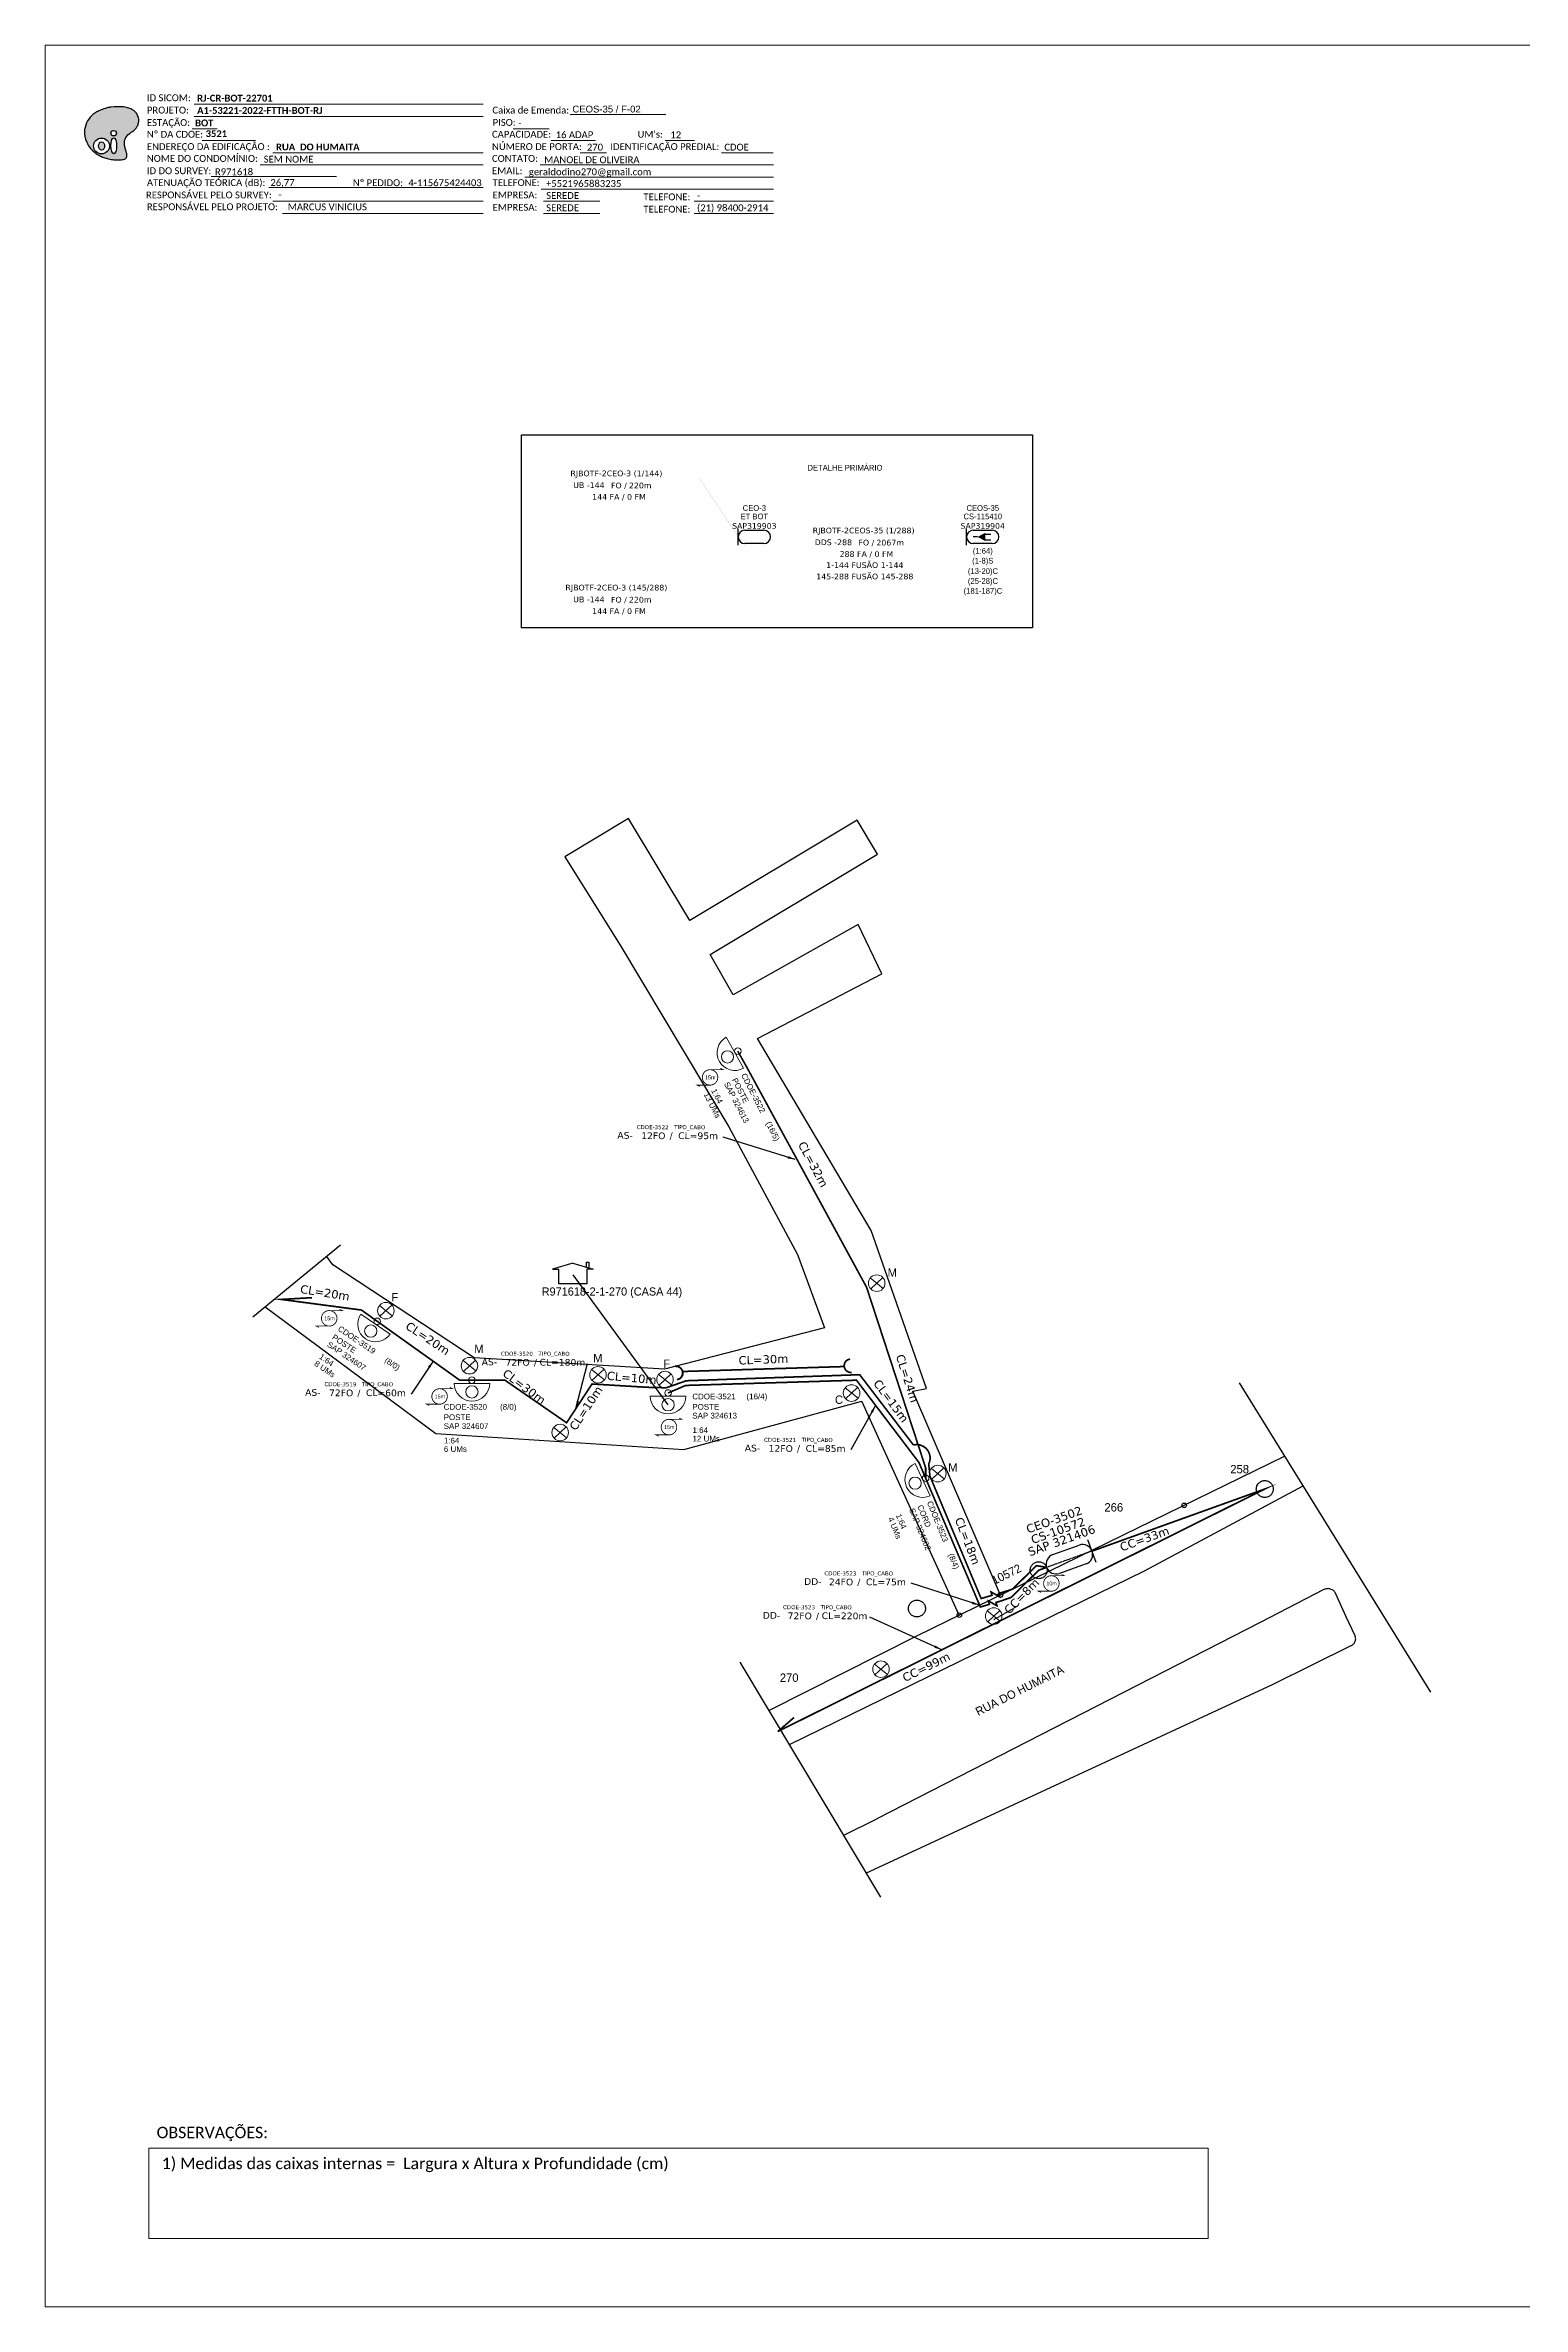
# Model space of a CAD drawing. Header units: inches. Extents: x 837 to 1678, y 155 to 749.
# Drawn here: x 837 to 1225, y 155 to 749 of the extents above; entities that cross this region are included whole.
import ezdxf
from ezdxf.enums import TextEntityAlignment as Align

# ---------------------------------------------------------------- set-up
doc = ezdxf.new("R2010")
doc.units = ezdxf.units.IN
doc.header["$MEASUREMENT"] = 0
doc.linetypes.add('PHANTOM2', pattern=[1.25, 0.625, -0.125, 0.125, -0.125, 0.125, -0.125])
doc.linetypes.add('UG', pattern=[3e-05, 1.5e-05, -5e-06, 0, -5e-06, 0, -5e-06])
for name, color, linetype in [('10.0-Cartográfico', 252, 'Continuous'), ('10.1-Caixas Subterrâneas', 5, 'Continuous'), ('20.5-CEO', 1, 'Continuous'), ('20.8-Legenda', 1, 'Continuous'), ('CAP a instalar', 1, 'Continuous'), ('CD a instalar', 1, 'Continuous'), ('CEO', 1, 'Continuous'), ('CEOS', 1, 'Continuous'), ('Folga', 1, 'Continuous'), ('label_cabos', 7, 'Continuous'), ('Legenda', 1, 'Continuous'), ('MUB_DIVISA', 7, 'Continuous'), ('MUB_NUMERACAO', 7, 'Continuous'), ('MUB_SEGMENTO', 7, 'Continuous'), ('Subida Lateral', 5, 'Continuous'), ('surveys', 7, 'Continuous'), ('surveys legendas', 7, 'Continuous')]:
    doc.layers.add(name, color=color, linetype=linetype)
for name, color, linetype, lineweight in [('10.4-Postes', 1, 'Continuous', 0), ("20.0-LEGENDA DOS CDO'S", 1, 'Continuous', 0), ('20.2-CDO_POSTE', 1, 'Continuous', 5), ('Texto_Cabos', 1, 'Continuous', 20)]:
    doc.layers.add(name, color=color, linetype=linetype, lineweight=lineweight)
for name, color, linetype, plot in [('10.5-Traçado Subterraneo', 40, 'Continuous', False), ('DROP DE CLIENTE', 140, 'Continuous', False), ('EXTRA', 50, 'Continuous', False)]:
    doc.layers.add(name, color=color, linetype=linetype, plot=plot)
doc.styles.add('ARIAL', font='arial.ttf')
doc.styles.add('siredit', font='verdana.ttf')
doc.styles.add('Style-font000', font='font000.shx')
doc.styles.add('WMF-Calibri0', font='calibri.ttf')
doc.styles.add('WMF-Calibri1', font='calibrib.ttf')
doc.linetypes.add('FENCELINE1', pattern='A,0.25,-0.1,[133,ltypeshp.shx,S=0.1,R=0,X=-0.1,Y=0],-0.1,1', length=1.45)
doc.dimstyles.new('CC', dxfattribs={"dimtxt": 1, "dimasz": 2, "dimexe": 0.18, "dimexo": 0.0625, "dimgap": 0.09, "dimtad": 0, "dimdec": 0, "dimrnd": 1, "dimzin": 0, "dimdsep": 46, "dimtxsty": 'siredit', "dimblk": 'NONE', "dimcen": 0, "dimse1": 1, "dimse2": 1, "dimsd1": 1, "dimsd2": 1, "dimclrt": 7, "dimadec": 0, "dimazin": 0, "dimtfac": 1, "dimtdec": 0, "dimtofl": 0, "dimtmove": 0, "dimatfit": 3, "dimfxl": 0, "dimtolj": 1, "dimtzin": 0, "dimarcsym": 0})

# ---------------------------------------------------------------- blocks, each defined once
blk = doc.blocks.new('DV')
at = {"linetype": 'Continuous'}
blk.add_circle((0, 0), 0.00000275, dxfattribs=at)
blk = doc.blocks.new('MHMZ')
at = {"linetype": 'PHANTOM2'}
blk.add_circle((0, 0), 0.0000101, dxfattribs=at)
blk = doc.blocks.new('PTPT')
at = {"layer": '10.4-Postes', "color": 1, "linetype": 'PHANTOM2'}
for points in [[(-0.0000079, 0.0000104), (0.0000075, -0.000002)], [(0.000007, 0.0000109), (-0.0000074, -0.0000025)]]:
    blk.add_lwpolyline(points, dxfattribs=at)
at = {"layer": '10.4-Postes', "color": 1}
blk.add_circle((-0.0000002, 0.0000042), 0.00000987, dxfattribs=at)
blk = doc.blocks.new('SURVEY_SURVEY')
for p, q in [((0, 0.0000254), (-0.0000251, 0.000018)), ((-0.0000251, 0.000018), (-0.0000173, 0.000018)), ((-0.0000172, 0), (-0.0000172, 0.0000179)), ((0.0000172, 0), (-0.0000172, 0)), ((0, 0.0000254), (0.0000251, 0.000018)), ((0.0000169, 0.0000264), (0.0000195, 0.0000264)), ((0.0000169, 0.0000205), (0.0000169, 0.0000264)), ((0.0000251, 0.000018), (0.0000172, 0.000018)), ((0.0000172, 0.000018), (0.0000172, 0)), ((0.0000195, 0.0000264), (0.0000195, 0.0000198))]:
    blk.add_line(p, q)
blk = doc.blocks.new('CDOE_CT_POST_DESENHO')
at = {"color": 0}
blk.add_line((2.14, 0.39), (-2.11, 0.39), dxfattribs=at)
for centre, radius in [((0.01, 1.4), 0.733), ((0.01, 0), 0.393)]:
    blk.add_circle(centre, radius, dxfattribs=at)
blk.add_arc((0.01, 0.39), 2.12, 0, 180, dxfattribs=at)
blk = doc.blocks.new('CDOE_CT_POSTE')
at = {"layer": "20.0-LEGENDA DOS CDO'S", "color": 0, "style": 'ARIAL'}
for tag, p in [('CDO_N', (0.12, 5.25)), ('CORDOALHA', (0.12, 4.02)), ('SAP', (0.12, 2.96)), ('1:XX', (0.14, 1.23)), ('UMS', (0.14, 0.22))]:
    blk.add_attdef(tag, p, '', height=0.68, rotation=0.118, dxfattribs=at)
blk.add_attdef('FIBRAS_UTILIZADAS', text='', height=0.68, rotation=0.118, dxfattribs=at).set_placement((7.83, 5.26), align=Align.CENTER)
blk = doc.blocks.new('A$C641C6A9C')
at = {"layer": 'Folga', "color": 1, "const_width": 0.0963}
for points in [[(1.56, 0.2), (0.02, 0.2), (0.33, 0.04)], [(1.56, 2.05), (3.1, 2.05), (2.79, 2.2)]]:
    blk.add_lwpolyline(points, dxfattribs=at)
at = {"layer": 'Folga', "color": 1, "const_width": 0.103}
blk.add_lwpolyline([(1.56, 2.05, 1.000012), (1.56, 0.2, 0.999978)], format="xyb", close=True, dxfattribs=at)
at = {"layer": 'Folga', "color": 1}
blk.add_text('15m', height=0.462, dxfattribs=at).set_placement((0.97, 0.89))
blk = doc.blocks.new('_None')
blk = doc.blocks.new('LEGENDA DOS CABOS')
at = {"layer": 'EXTRA', "color": 0, "style": 'siredit'}
for tag, p in [('ID', (4.6, 0.97)), ('XX', (9.03, 0.97))]:
    blk.add_attdef(tag, text='', height=0.48, rotation=359.69, dxfattribs=at).set_placement(p, align=Align.MIDDLE_CENTER)
at = {"layer": 'Legenda', "color": 0, "style": 'siredit'}
for tag, p in [('TIPO_CABO', (1.31, 0)), ('CABO', (4.69, -0.05)), ('/', (6.81, -0.05)), ('METROS', (10.03, -0.05))]:
    blk.add_attdef(tag, text='', height=0.8, rotation=359.69, dxfattribs=at).set_placement(p, align=Align.MIDDLE_CENTER)
blk = doc.blocks.new('OI')
h = blk.add_hatch(color=40)
edge = h.paths.add_edge_path()
edge.add_spline(control_points=[(4.35, -0.67), (3.92, -0.99), (3.26, -1.5), (2.81, -2.59), (2.9, -3.5), (3.06, -4.27), (3.31, -4.85), (3.37, -5.39), (3.4, -5.88), (3.2, -6.4), (2.54, -6.61), (1.65, -6.63), (0.55, -6.67), (-0.56, -6.42), (-1.61, -6.14), (-2.77, -5.61), (-3.92, -4.77), (-4.89, -3.7), (-5.34, -2.65), (-5.6, -1.94), (-5.85, -0.96), (-5.71, 0.47), (-5.1, 2.02), (-4.14, 3.02), (-3.3, 3.61), (-2.37, 4.16), (-1.36, 4.44), (-0.56, 4.7), (0.79, 4.85), (2.24, 4.97), (3.79, 4.57), (4.67, 4.21), (5.44, 3.65), (5.76, 2.99), (6.03, 2.21), (6.01, 1.46), (5.72, 0.64), (5.31, 0.08), (4.88, -0.38), (4.51, -0.55), (4.35, -0.67)], knot_values=[0, 0, 0, 0, 1.60434, 2.417191, 3.427595, 4.282808, 4.776746, 5.304182, 5.888771, 6.258406, 6.858137, 7.79129, 8.986195, 10.124242, 11.187857, 12.242908, 13.953784, 15.414161, 16.515391, 17.349188, 17.675853, 19.552021, 21.515531, 22.568638, 23.63245, 24.621084, 25.782718, 26.745347, 27.142653, 29.870543, 31.004649, 31.921532, 32.709589, 33.801391, 34.042471, 35.192333, 35.971461, 36.628871, 37.254359, 37.836911, 37.836911, 37.836911, 37.836911], degree=3, periodic=0)
h.paths.add_polyline_path([(1.13, -0.87, -1), (-0.04, -0.87, -1)], flags=16)
edge = h.paths.add_edge_path(flags=16)
edge.add_ellipse((0.56, -3.59), major_axis=(-0.02, 1.71), ratio=0.361305, start_angle=0, end_angle=360)
h.paths.add_polyline_path([(-0.36, -3.62, -1), (-3.8, -3.62, -1)], flags=16)
edge = h.paths.add_edge_path(flags=0)
edge.add_ellipse((-2.08, -3.62), major_axis=(0, 0.885), ratio=0.758294, start_angle=0, end_angle=360)
at = {"color": 40}
for centre, radius in [((-2.08, -3.62), 1.72), ((0.54, -0.87), 0.587)]:
    blk.add_circle(centre, radius, dxfattribs=at)
blk.add_ellipse((-2.08, -3.62), major_axis=(0, 0.885), ratio=0.758294, start_param=-3.141592653589792, end_param=3.141592653589792, dxfattribs=at)
blk.add_ellipse((0.56, -3.59), major_axis=(-0.02, 1.71), ratio=0.361305, dxfattribs=at)
at = {"color": 40, "start_tangent": (-0.800898, -0.598801), "end_tangent": (-0.800898, -0.598801)}
blk.add_spline([(4.35, -0.67), (3.2, -1.78), (2.9, -2.54), (2.92, -3.55), (3.12, -4.38), (3.28, -4.85), (3.37, -5.37), (3.35, -5.95), (3.2, -6.29), (2.66, -6.55), (1.73, -6.63), (0.54, -6.62), (-0.58, -6.41), (-1.6, -6.11), (-2.56, -5.67), (-3.95, -4.67), (-4.89, -3.56), (-5.37, -2.56), (-5.64, -1.78), (-5.72, -1.46), (-5.63, 0.42), (-4.84, 2.22), (-4.13, 2.99), (-3.27, 3.62), (-2.4, 4.09), (-1.3, 4.47), (-0.37, 4.72), (0.02, 4.77), (2.75, 4.8), (3.85, 4.53), (4.69, 4.16), (5.31, 3.68), (5.85, 2.73), (5.93, 2.5), (5.94, 1.35), (5.67, 0.62), (5.29, 0.08), (4.84, -0.36), (4.35, -0.67)], degree=3, dxfattribs=at)

msp = doc.modelspace()

# ---------------------------------------------------------------- linework, layer by layer
at = {"color": 0, "lineweight": 0}
for p, q in [((863.78, 196.44), (1142.03, 196.44)), ((863.78, 172.74), (863.78, 196.44)), ((1142.03, 196.44), (1142.03, 172.74)), ((1142.03, 172.74), (863.78, 172.74))]:
    msp.add_line(p, q, dxfattribs=at)
at = {"color": 7, "lineweight": 0}
for points in [[(875.63, 733.36), (951.6, 733.36)], [(875.12, 726.85), (881.67, 726.85)], [(875.63, 730.13), (951.6, 730.13)], [(959.4, 726.89), (968.88, 726.89)], [(974.44, 730.62), (999.58, 730.62)], [(877.78, 723.78), (891.72, 723.78)], [(896.35, 720.54), (951.6, 720.54)], [(969.45, 723.78), (981.07, 723.78)], [(977.03, 720.54), (983.98, 720.54)], [(999.39, 723.78), (1007.06, 723.78)], [(1014.21, 720.54), (1027.76, 720.54)], [(880.1, 714.37), (913.04, 714.37)], [(892.94, 717.43), (951.6, 717.43)], [(962.52, 714.19), (1027.79, 714.19)], [(966.56, 717.43), (1027.79, 717.43)], [(895.24, 711.42), (951.6, 711.42)], [(896.35, 707.84), (951.6, 707.84)], [(966.81, 710.96), (1027.79, 710.96)], [(967.42, 707.84), (982.22, 707.84)], [(1007.02, 707.84), (1027.79, 707.84)], [(898.84, 704.61), (951.6, 704.61)], [(967.42, 704.61), (982.22, 704.61)], [(1007.02, 704.61), (1027.79, 704.61)]]:
    msp.add_lwpolyline(points, dxfattribs=at)
msp.add_lwpolyline([(961.64, 646.51), (1095.89, 646.51), (1095.89, 595.79), (961.64, 595.79)], close=True)
for points in [[(891.08, 414.85), (914.1, 433.74)], [(1150.12, 397.47), (1200.37, 316.23)], [(1018.95, 324.12), (1055.91, 262.37)]]:
    msp.add_lwpolyline(points)
at = {"layer": '10.0-Cartográfico'}
for points in [[(1064.43, 395.31), (1067.98, 396.02), (1053.5, 437.53), (1023.61, 487.89), (1056.32, 504.9), (1050.06, 517.84), (1017.24, 499.41), (1011.18, 509.99), (1055.15, 536.36), (1049.81, 545.25), (1005.84, 518.88), (989.76, 545.7), (973.03, 535.67), (987.55, 512.4)], [(987.55, 512.4), (987.55, 512.4), (1016.11, 464.76), (1034.14, 431.2), (1041.25, 411.89), (999.19, 401.05), (949.22, 404.05), (912.08, 428.51), (910.43, 430.73)], [(894.27, 417.47), (939.09, 384.21), (1004.24, 379.93), (1051, 392.65)], [(1076.64, 336.47), (1051, 392.65)], [(1087.43, 341.74), (1064.43, 395.31)], [(1026.56, 311.4), (1065.62, 331.09), (1162.05, 378.18)], [(1166.88, 370.38), (1125.22, 347.98), (1031.95, 302.41)], [(1052.1, 268.73), (1158.9, 318.28), (1179.61, 328.49), (1179.66, 328.51), (1179.85, 328.61), (1180.02, 328.75), (1180.19, 328.89), (1180.33, 329.05), (1180.46, 329.21), (1180.57, 329.41), (1180.65, 329.59), (1180.71, 329.79), (1180.75, 330.01), (1180.77, 330.21), (1180.75, 330.41), (1180.72, 330.62), (1180.65, 330.82), (1180.59, 331.02), (1178.29, 336), (1175.42, 342.21), (1175.33, 342.4), (1175.2, 342.58), (1175.07, 342.74), (1174.92, 342.9), (1174.74, 343.03), (1174.55, 343.13), (1174.35, 343.23), (1174.16, 343.32), (1173.92, 343.38), (1173.71, 343.4), (1173.49, 343.42), (1173.26, 343.41), (1173.04, 343.39), (1172.83, 343.33), (1172.62, 343.27), (1172.4, 343.16), (1155.63, 334.55), (1054.97, 282.93), (1054.88, 282.89), (1046.19, 278.61)]]:
    msp.add_lwpolyline(points, dxfattribs=at)
at = {"layer": '10.5-Traçado Subterraneo', "color": 0, "linetype": 'UG'}
msp.add_lwpolyline([(1156.88, 369.59), (1097.49, 348.26)], dxfattribs=at)
at = {"layer": '10.5-Traçado Subterraneo', "linetype": 'UG'}
msp.add_lwpolyline([(1085.72, 335.3), (1092.24, 339.06)], dxfattribs=at)
at = {"layer": '20.5-CEO', "color": 0}
for p, q in [((1101.2, 352.38), (1108.15, 354.88)), ((1109.93, 349.93), (1102.98, 347.43))]:
    msp.add_line(p, q, dxfattribs=at)
msp.add_lwpolyline([(1112.59, 350.31), (1110.44, 356.28)], dxfattribs=at)
for centre, start, end in [((1102.09, 349.91), 109.75941, 289.75941), ((1109.04, 352.4), 289.75941, 109.75941)]:
    msp.add_arc(centre, 2.63, start, end, dxfattribs=at)
at = {"layer": 'CAP a instalar', "color": 0, "linetype": 'FENCELINE1', "ltscale": 8, "const_width": 0.44}
for points in [[(1067.8, 372.42), (1067.8, 375.14), (1052.28, 422.58), (1020.64, 480.7), (1018.43, 484.61)], [(923.75, 413.63), (919.59, 416.6), (898.52, 419.39), (906.61, 419.85)], [(948.61, 398.19), (945.39, 398.19), (923.75, 413.63)], [(1064.59, 381.15), (1050.47, 399.62), (1004.93, 398.03), (999.69, 396.2), (999.69, 396.2)], [(1067.8, 372.42), (1082.17, 338.61), (1083.64, 339.04)]]:
    msp.add_lwpolyline(points, dxfattribs=at)
at = {"layer": 'CAP a instalar', "color": 0, "ltscale": 8, "const_width": 0.44}
for points in [[(1047.89, 403.72), (1047.27, 403.5), (1046.93, 403.24), (1046.66, 402.9), (1046.5, 402.58), (1046.43, 402.31), (1046.4, 402.04), (1046.41, 401.76), (1046.54, 401.29), (1046.73, 400.95), (1046.97, 400.68), (1047.19, 400.51), (1047.49, 400.35), (1047.71, 400.27), (1047.96, 400.23), (1048.32, 400.22)], [(1002.48, 398.29), (1003.1, 398.5), (1003.45, 398.75), (1003.73, 399.09), (1003.9, 399.41), (1003.97, 399.67), (1004.01, 399.94), (1004, 400.22), (1003.89, 400.69), (1003.7, 401.04), (1003.47, 401.32), (1003.26, 401.49), (1002.96, 401.66), (1002.74, 401.74), (1002.49, 401.79), (1002.13, 401.8)], [(1003.95, 400.46), (1046.41, 401.76)]]:
    msp.add_lwpolyline(points, dxfattribs=at)
at = {"layer": 'CAP a instalar', "color": 0, "linetype": 'FENCELINE1', "ltscale": 30, "const_width": 0.44}
msp.add_lwpolyline([(999.65, 396.18), (994.69, 396.31), (980.15, 397.18), (973.48, 386.99), (957.26, 398.19), (948.61, 398.19)], dxfattribs=at)
at = {"layer": 'CAP a instalar', "linetype": 'FENCELINE1', "ltscale": 8, "const_width": 0.44}
msp.add_lwpolyline([(1067.8, 372.42), (1066.06, 376.52), (1049.63, 398.17), (1004.77, 396.8), (1000.13, 394.82)], dxfattribs=at)
at = {"layer": 'CAP a instalar', "color": 0, "linetype": 'FENCELINE1', "ltscale": 8, "const_width": 0.44}
msp.add_lwpolyline([(1064.59, 381.15, -0.636795), (1064.59, 381.15, -0.636795), (1068.6, 376.17), (1068.93, 372.96), (1082.37, 340.83), (1084.34, 341.41)], format="xyb", dxfattribs=at)
at = {"layer": 'CAP a instalar', "color": 0, "linetype": 'FENCELINE1', "ltscale": 8}
msp.add_arc((1002.2, 400.16), 1.77, 281.4718, 97.55285, dxfattribs=at)
at = {"layer": 'CAP a instalar', "color": 0, "ltscale": 8}
msp.add_arc((1048.17, 401.98), 1.77, 99.0087, 275.08976, dxfattribs=at)
at = {"layer": 'CD a instalar', "color": 0, "linetype": 'ByBlock'}
for points, const_width in [([(1018.55, 619.67), (1008.55, 634.67), (967.05, 634.67)], 0.02), ([(1018.55, 619.67), (1008.55, 604.67), (967.05, 604.67)], 0.02), ([(1027.05, 619.67), (1078.55, 619.67)], 0.02), ([(1028.95, 305.89), (1156.88, 369.59), (1111.52, 353.29)], 0.44), ([(1028.95, 305.89), (1156.88, 369.59)], 0.44), ([(1099.61, 349.02), (1097.49, 348.26), (1090.27, 341.13), (1087.4, 340.13)], 0.44), ([(1099.59, 349.01), (1096.88, 349.47), (1090.64, 343.31), (1088.1, 342.5)], 0.44), ([(1028.95, 305.89), (1033.22, 309.58)], 0.44)]:
    msp.add_lwpolyline(points, dxfattribs=dict(at, const_width=const_width))
at = {"layer": 'CEO', "color": 7}
for p, q in [((1020.32, 621.44), (1025.28, 621.44)), ((1025.28, 617.9), (1020.32, 617.9))]:
    msp.add_line(p, q, dxfattribs=at)
msp.add_lwpolyline([(1018.55, 617.54), (1018.55, 621.81)], dxfattribs=at)
for centre, start, end in [((1020.32, 619.67), 90, 270), ((1025.28, 619.67), 270, 90)]:
    msp.add_arc(centre, 1.77, start, end, dxfattribs=at)
at = {"layer": 'CEOS', "color": 5}
for p, q in [((1080.32, 621.44), (1085.28, 621.44)), ((1085.28, 617.9), (1080.32, 617.9))]:
    msp.add_line(p, q, dxfattribs=at)
for points in [[(1078.55, 617.54), (1078.55, 621.81)], [(1081.43, 619.67), (1080.24, 619.67)], [(1083.39, 620.38), (1084.89, 620.38)], [(1083.39, 618.9), (1084.89, 618.9)]]:
    msp.add_lwpolyline(points, dxfattribs=at)
msp.add_lwpolyline([(1081.43, 619.67, 0, 2.18, 0), (1083.48, 619.67, 2.18, 2.18, 0)], format="xyseb", dxfattribs=at)
for centre, start, end in [((1080.32, 619.67), 90, 270), ((1085.28, 619.67), 270, 90)]:
    msp.add_arc(centre, 1.77, start, end, dxfattribs=at)
at = {"layer": 'Defpoints', "lineweight": 0}
msp.add_lwpolyline([(836.52, 154.81), (1677.52, 154.81), (1677.52, 748.81), (836.52, 748.81)], close=True, dxfattribs=at)
at = {"layer": 'DROP DE CLIENTE'}
msp.add_lwpolyline([(1000.13, 391.73), (975.23, 425.86)], dxfattribs=at)
at = {"layer": 'Folga', "color": 0, "const_width": 0.212}
for points in [[(1011.17, 475.68), (1007.78, 475.68), (1008.46, 475.34)], [(1011.17, 479.74), (1014.56, 479.74), (1013.88, 480.08)], [(1100.82, 346.82), (1104.21, 346.82), (1103.53, 347.16)], [(1100.82, 342.75), (1097.43, 342.75), (1098.11, 342.42)]]:
    msp.add_lwpolyline(points, dxfattribs=at)
at = {"layer": 'Folga', "color": 0, "const_width": 0.226}
for points in [[(1011.17, 479.74, 1.000012), (1011.17, 475.68, 0.999978)], [(1100.82, 346.82, 1.000012), (1100.82, 342.75, 0.999978)]]:
    msp.add_lwpolyline(points, format="xyb", close=True, dxfattribs=at)
at = {"layer": 'Subida Lateral', "color": 5, "const_width": 0.44}
for points in [[(1083.64, 339.04), (1084.51, 339.31), (1084.27, 340.18), (1086.53, 338.94), (1086.29, 339.81), (1087.4, 340.13)], [(1084.34, 341.41), (1085.22, 341.68), (1084.98, 342.55), (1087.24, 341.31), (1087, 342.18), (1088.1, 342.5)]]:
    msp.add_lwpolyline(points, dxfattribs=at)

# ---------------------------------------------------------------- block references
at = {"color": 7, "lineweight": 0, "xscale": 1.213923925163967, "yscale": 1.213923925163953, "zscale": 1.213923925163967, "rotation": 0.1532896023949058}
msp.add_blockref('OI', (853.83, 726.75), dxfattribs=at)
at = {"layer": '10.1-Caixas Subterrâneas', "color": 40, "xscale": 220000.0000000001, "yscale": 220000.0000000001, "zscale": 220000.0000000001}
for p in [(1156.88, 369.59), (1097.49, 348.26), (1065.51, 338.2)]:
    msp.add_blockref('MHMZ', p, dxfattribs=at)
at = {"layer": '10.4-Postes', "color": 1, "xscale": 220000.0000000001, "yscale": 220000.0000000001, "zscale": 220000.0000000001}
for p in [(1054.99, 422.74), (926.05, 415.51), (948.01, 401.05), (981.77, 398.67), (999.38, 397.42), (1048.38, 393.87), (971.84, 383.5), (1071.04, 372.72), (1085.72, 335.3), (1056.11, 321.34)]:
    msp.add_blockref('PTPT', p, dxfattribs=at)
at = {"layer": "20.0-LEGENDA DOS CDO'S", "color": 0, "yscale": 2.200000000000002, "zscale": 2.2}
for p, xscale, rotation, values in [((1008.86, 473.3), 2.200000000000015, 297.0050793154743, {'CDO_N': 'CDOE-3522', 'CORDOALHA': 'POSTE', 'SAP': 'SAP 324613', '1:XX': '1:64', 'UMS': '13 UMs', 'FIBRAS_UTILIZADAS': '(16/5)'}), ((906.53, 401.93), 2.200000000000052, 325.8653733328447, {'CDO_N': 'CDOE-3519', 'CORDOALHA': 'POSTE', 'SAP': 'SAP 324607', '1:XX': '1:64', 'UMS': '8 UMs', 'FIBRAS_UTILIZADAS': '(8/0)'})]:
    msp.add_blockref('CDOE_CT_POSTE', p, dxfattribs=dict(at, xscale=xscale, rotation=rotation)).add_auto_attribs(values)
at = {"layer": "20.0-LEGENDA DOS CDO'S", "xscale": 2.200000000000002, "yscale": 2.200000000000002, "zscale": 2.2}
msp.add_blockref('CDOE_CT_POSTE', (1006.24, 381.59), dxfattribs=at).add_auto_attribs({'CDO_N': 'CDOE-3521', 'CORDOALHA': 'POSTE', 'SAP': 'SAP 324613', '1:XX': '1:64', 'UMS': '12 UMs', 'FIBRAS_UTILIZADAS': '(16/4)'})
at = {"layer": "20.0-LEGENDA DOS CDO'S", "color": 0, "xscale": 2.200000000000002, "yscale": 2.200000000000002, "zscale": 2.2}
msp.add_blockref('CDOE_CT_POSTE', (940.93, 378.85), dxfattribs=at).add_auto_attribs({'CDO_N': 'CDOE-3520', 'CORDOALHA': 'POSTE', 'SAP': 'SAP 324607', '1:XX': '1:64', 'UMS': '6 UMs', 'FIBRAS_UTILIZADAS': '(8/0)'})
at = {"layer": "20.0-LEGENDA DOS CDO'S", "color": 5, "xscale": 2.200000000000022, "yscale": 2.200000000000002, "zscale": 2.2, "rotation": 292.0992036544278}
msp.add_blockref('CDOE_CT_POSTE', (1057.3, 361.97), dxfattribs=at).add_auto_attribs({'CDO_N': 'CDOE-3523', 'CORDOALHA': 'CORD', 'SAP': 'SAP 324602', '1:XX': '1:64', 'UMS': '4 UMs', 'FIBRAS_UTILIZADAS': '(8/4)'})
at = {"layer": '20.2-CDO_POSTE', "color": 0, "yscale": 2.200000000000002, "zscale": 2.2}
for p, xscale, rotation in [((1018.44, 484.59), 2.19999999999997, 119.5831559572522), ((923.77, 413.62), 2.200000000000052, 145.8653733328448), ((948.64, 398.19), 2.200000000000002, 180)]:
    msp.add_blockref('CDOE_CT_POST_DESENHO', p, dxfattribs=dict(at, xscale=xscale, rotation=rotation))
at = {"layer": '20.2-CDO_POSTE', "xscale": 2.200000000000002, "yscale": 2.200000000000002, "zscale": 2.2, "rotation": 180}
msp.add_blockref('CDOE_CT_POST_DESENHO', (1000.15, 394.82), dxfattribs=at)
at = {"layer": '20.2-CDO_POSTE', "color": 5, "xscale": 2.200000000000007, "yscale": 2.200000000000002, "zscale": 2.2, "rotation": 114.6772802961954}
msp.add_blockref('CDOE_CT_POST_DESENHO', (1067.81, 372.4), dxfattribs=at)
at = {"layer": 'label_cabos', "color": 0}
ref = msp.add_blockref('LEGENDA DOS CABOS', (985.95, 462.49), dxfattribs=dict(at, xscale=2.200000000000002, yscale=2.200000000000002, zscale=2.2))
ref.add_attrib('ID', 'CDOE-3522', dxfattribs={"layer": 'EXTRA', "color": 0, "height": 1.056, "rotation": 359.69001, "style": 'siredit'}).set_placement((996.08, 464.63), align=Align.MIDDLE_CENTER)
ref.add_attrib('CABO', '12FO', dxfattribs={"layer": '20.8-Legenda', "color": 0, "height": 1.76, "rotation": 359.69001, "style": 'siredit'}).set_placement((996.26, 462.38), align=Align.MIDDLE_CENTER)
ref.add_attrib('METROS', 'CL=95m', dxfattribs={"layer": '20.8-Legenda', "color": 0, "height": 1.76, "rotation": 359.69001, "style": 'siredit'}).set_placement((1008.03, 462.38), align=Align.MIDDLE_CENTER)
ref.add_attrib('XX', 'TIPO_CABO', dxfattribs={"layer": 'EXTRA', "color": 0, "height": 1.056, "rotation": 359.69001, "style": 'siredit'}).set_placement((1005.82, 464.63), align=Align.MIDDLE_CENTER)
ref.add_attrib('/', '/', dxfattribs={"layer": '20.8-Legenda', "color": 0, "height": 1.76, "rotation": 359.69001, "style": 'siredit'}).set_placement((1000.93, 462.38), align=Align.MIDDLE_CENTER)
ref.add_attrib('TIPO_CABO', 'AS-', dxfattribs={"layer": '20.8-Legenda', "color": 0, "height": 1.76, "rotation": 359.69001, "style": 'siredit'}).set_placement((988.84, 462.48), align=Align.MIDDLE_CENTER)
at = {"layer": 'label_cabos', "color": 0, "xscale": 2.200000000000002, "yscale": 2.200000000000002, "zscale": 2.2}
for p in [(907.69, 411.95), (936.68, 391.43)]:
    msp.add_blockref('A$C641C6A9C', p, dxfattribs=at)
at = {"layer": 'label_cabos', "color": 0}
ref = msp.add_blockref('LEGENDA DOS CABOS', (950.31, 402.98), dxfattribs=dict(at, xscale=2.200000000000002, yscale=2.200000000000002, zscale=2.2))
ref.add_attrib('ID', 'CDOE-3520', dxfattribs={"layer": 'EXTRA', "color": 0, "height": 1.056, "rotation": 359.69001, "style": 'siredit'}).set_placement((960.43, 405.12), align=Align.MIDDLE_CENTER)
ref.add_attrib('CABO', '72FO', dxfattribs={"layer": '20.8-Legenda', "color": 0, "height": 1.76, "rotation": 359.69001, "style": 'siredit'}).set_placement((960.62, 402.87), align=Align.MIDDLE_CENTER)
ref.add_attrib('METROS', 'CL=180m', dxfattribs={"layer": '20.8-Legenda', "color": 0, "height": 1.76, "rotation": 359.69001, "style": 'siredit'}).set_placement((972.38, 402.87), align=Align.MIDDLE_CENTER)
ref.add_attrib('XX', 'TIPO_CABO', dxfattribs={"layer": 'EXTRA', "color": 0, "height": 1.056, "rotation": 359.69001, "style": 'siredit'}).set_placement((970.17, 405.12), align=Align.MIDDLE_CENTER)
ref.add_attrib('/', '/', dxfattribs={"layer": '20.8-Legenda', "color": 0, "height": 1.76, "rotation": 359.69001, "style": 'siredit'}).set_placement((965.29, 402.87), align=Align.MIDDLE_CENTER)
ref.add_attrib('TIPO_CABO', 'AS-', dxfattribs={"layer": '20.8-Legenda', "color": 0, "height": 1.76, "rotation": 359.69001, "style": 'siredit'}).set_placement((953.2, 402.97), align=Align.MIDDLE_CENTER)
ref = msp.add_blockref('LEGENDA DOS CABOS', (903.94, 394.97), dxfattribs=dict(at, xscale=2.200000000000002, yscale=2.200000000000002, zscale=2.2))
ref.add_attrib('ID', 'CDOE-3519', dxfattribs={"layer": 'EXTRA', "color": 0, "height": 1.056, "rotation": 359.69001, "style": 'siredit'}).set_placement((914.06, 397.11), align=Align.MIDDLE_CENTER)
ref.add_attrib('CABO', '72FO', dxfattribs={"layer": '20.8-Legenda', "color": 0, "height": 1.76, "rotation": 359.69001, "style": 'siredit'}).set_placement((914.25, 394.85), align=Align.MIDDLE_CENTER)
ref.add_attrib('METROS', 'CL=60m', dxfattribs={"layer": '20.8-Legenda', "color": 0, "height": 1.76, "rotation": 359.69001, "style": 'siredit'}).set_placement((926.01, 394.85), align=Align.MIDDLE_CENTER)
ref.add_attrib('XX', 'TIPO_CABO', dxfattribs={"layer": 'EXTRA', "color": 0, "height": 1.056, "rotation": 359.69001, "style": 'siredit'}).set_placement((923.8, 397.11), align=Align.MIDDLE_CENTER)
ref.add_attrib('/', '/', dxfattribs={"layer": '20.8-Legenda', "color": 0, "height": 1.76, "rotation": 359.69001, "style": 'siredit'}).set_placement((918.92, 394.85), align=Align.MIDDLE_CENTER)
ref.add_attrib('TIPO_CABO', 'AS-', dxfattribs={"layer": '20.8-Legenda', "color": 0, "height": 1.76, "rotation": 359.69001, "style": 'siredit'}).set_placement((906.83, 394.96), align=Align.MIDDLE_CENTER)
at = {"layer": 'label_cabos', "xscale": 2.200000000000002, "yscale": 2.200000000000002, "zscale": 2.2}
msp.add_blockref('A$C641C6A9C', (996.94, 383.37), dxfattribs=at)
at = {"layer": 'label_cabos', "color": 0}
ref = msp.add_blockref('LEGENDA DOS CABOS', (1019.42, 380.35), dxfattribs=dict(at, xscale=2.200000000000002, yscale=2.200000000000002, zscale=2.2))
ref.add_attrib('ID', 'CDOE-3521', dxfattribs={"layer": 'EXTRA', "color": 0, "height": 1.056, "rotation": 359.69001, "style": 'siredit'}).set_placement((1029.55, 382.5), align=Align.MIDDLE_CENTER)
ref.add_attrib('CABO', '12FO', dxfattribs={"layer": '20.8-Legenda', "color": 0, "height": 1.76, "rotation": 359.69001, "style": 'siredit'}).set_placement((1029.73, 380.24), align=Align.MIDDLE_CENTER)
ref.add_attrib('METROS', 'CL=85m', dxfattribs={"layer": '20.8-Legenda', "color": 0, "height": 1.76, "rotation": 359.69001, "style": 'siredit'}).set_placement((1041.5, 380.24), align=Align.MIDDLE_CENTER)
ref.add_attrib('XX', 'TIPO_CABO', dxfattribs={"layer": 'EXTRA', "color": 0, "height": 1.056, "rotation": 359.69001, "style": 'siredit'}).set_placement((1039.29, 382.5), align=Align.MIDDLE_CENTER)
ref.add_attrib('/', '/', dxfattribs={"layer": '20.8-Legenda', "color": 0, "height": 1.76, "rotation": 359.69001, "style": 'siredit'}).set_placement((1034.4, 380.24), align=Align.MIDDLE_CENTER)
ref.add_attrib('TIPO_CABO', 'AS-', dxfattribs={"layer": '20.8-Legenda', "color": 0, "height": 1.76, "rotation": 359.69001, "style": 'siredit'}).set_placement((1022.31, 380.34), align=Align.MIDDLE_CENTER)
ref = msp.add_blockref('LEGENDA DOS CABOS', (1035.27, 345.29), dxfattribs=dict(at, xscale=2.200000000000002, yscale=2.200000000000002, zscale=2.2))
ref.add_attrib('ID', 'CDOE-3523', dxfattribs={"layer": 'EXTRA', "color": 0, "height": 1.056, "rotation": 359.69001, "style": 'siredit'}).set_placement((1045.39, 347.43), align=Align.MIDDLE_CENTER)
ref.add_attrib('CABO', '24FO', dxfattribs={"layer": '20.8-Legenda', "color": 0, "height": 1.76, "rotation": 359.69001, "style": 'siredit'}).set_placement((1045.58, 345.18), align=Align.MIDDLE_CENTER)
ref.add_attrib('METROS', 'CL=75m', dxfattribs={"layer": '20.8-Legenda', "color": 0, "height": 1.76, "rotation": 359.69001, "style": 'siredit'}).set_placement((1057.35, 345.18), align=Align.MIDDLE_CENTER)
ref.add_attrib('XX', 'TIPO_CABO', dxfattribs={"layer": 'EXTRA', "color": 0, "height": 1.056, "rotation": 359.69001, "style": 'siredit'}).set_placement((1055.14, 347.43), align=Align.MIDDLE_CENTER)
ref.add_attrib('/', '/', dxfattribs={"layer": '20.8-Legenda', "color": 0, "height": 1.76, "rotation": 359.69001, "style": 'siredit'}).set_placement((1050.25, 345.18), align=Align.MIDDLE_CENTER)
ref.add_attrib('TIPO_CABO', 'DD-', dxfattribs={"layer": '20.8-Legenda', "color": 0, "height": 1.76, "rotation": 359.69001, "style": 'siredit'}).set_placement((1038.16, 345.28), align=Align.MIDDLE_CENTER)
ref = msp.add_blockref('LEGENDA DOS CABOS', (1024.41, 336.4), dxfattribs=dict(at, xscale=2.200000000000002, yscale=2.200000000000002, zscale=2.2))
ref.add_attrib('ID', 'CDOE-3523', dxfattribs={"layer": 'EXTRA', "color": 0, "height": 1.056, "rotation": 359.69001, "style": 'siredit'}).set_placement((1034.54, 338.54), align=Align.MIDDLE_CENTER)
ref.add_attrib('CABO', '72FO', dxfattribs={"layer": '20.8-Legenda', "color": 0, "height": 1.76, "rotation": 359.69001, "style": 'siredit'}).set_placement((1034.72, 336.28), align=Align.MIDDLE_CENTER)
ref.add_attrib('METROS', 'CL=220m', dxfattribs={"layer": '20.8-Legenda', "color": 0, "height": 1.76, "rotation": 359.69001, "style": 'siredit'}).set_placement((1046.49, 336.28), align=Align.MIDDLE_CENTER)
ref.add_attrib('XX', 'TIPO_CABO', dxfattribs={"layer": 'EXTRA', "color": 0, "height": 1.056, "rotation": 359.69001, "style": 'siredit'}).set_placement((1044.28, 338.54), align=Align.MIDDLE_CENTER)
ref.add_attrib('/', '/', dxfattribs={"layer": '20.8-Legenda', "color": 0, "height": 1.76, "rotation": 359.69001, "style": 'siredit'}).set_placement((1039.39, 336.28), align=Align.MIDDLE_CENTER)
ref.add_attrib('TIPO_CABO', 'DD-', dxfattribs={"layer": '20.8-Legenda', "color": 0, "height": 1.76, "rotation": 359.69001, "style": 'siredit'}).set_placement((1027.3, 336.39), align=Align.MIDDLE_CENTER)
at = {"layer": 'MUB_DIVISA', "color": 255, "xscale": 220000.0000000001, "yscale": 220000.0000000001, "zscale": 220000.0000000001}
for p in [(1135.7, 365.31), (1087.43, 341.74), (1076.64, 336.47)]:
    msp.add_blockref('DV', p, dxfattribs=at)
at = {"layer": 'surveys', "color": 151, "xscale": 214010.0724680448, "yscale": 214010.0724680448, "zscale": 214010.0724680448}
msp.add_blockref('SURVEY_SURVEY', (975.11, 423.49), dxfattribs=at)

# ---------------------------------------------------------------- texts
at = {"color": 7, "lineweight": 0}
for s, height, style, p in [('PROJETO:', 1.793, 'WMF-Calibri0', (863.23, 730.87)), ('ID SICOM:', 1.793, 'WMF-Calibri0', (863.23, 734.11)), ('A1-53221-2022-FTTH-BOT-RJ', 1.7927, 'WMF-Calibri1', (876.43, 730.78)), ('RJ-CR-BOT-22701', 1.7927, 'WMF-Calibri1', (876.43, 734.01)), ('Caixa de Emenda:', 1.7927, 'WMF-Calibri0', (953.99, 730.87)), ('CEOS-35 / F-02', 1.7927, 'ARIAL', (974.99, 731.14)), ('ESTAÇÃO:', 1.793, 'WMF-Calibri0', (863.23, 727.6)), ('Nº DA CDOE:', 1.7927, 'WMF-Calibri0', (863.23, 724.53)), ('BOT', 1.793, 'WMF-Calibri1', (875.91, 727.5)), ('3521', 1.793, 'WMF-Calibri1', (878.67, 724.68)), ('CAPACIDADE:', 1.7927, 'WMF-Calibri0', (953.88, 724.53)), ('PISO:', 1.793, 'WMF-Calibri0', (954.06, 727.64)), ('-', 1.79, 'WMF-Calibri0', (960.75, 727.49)), ('16 ADAP', 1.793, 'WMF-Calibri0', (970.62, 724.4)), ("UM's:", 1.793, 'WMF-Calibri0', (992.12, 724.53)), ('12', 1.793, 'WMF-Calibri0', (1000.74, 724.38)), ('ENDEREÇO DA EDIFICAÇÃO :', 1.7927, 'WMF-Calibri0', (863.23, 721.29)), ('NOME DO CONDOMÍNIO:', 1.7927, 'WMF-Calibri0', (863.23, 718.18)), ('SEM NOME', 1.793, 'WMF-Calibri0', (893.9, 717.98)), ('RUA  DO HUMAITA', 1.7927, 'WMF-Calibri1', (897.14, 721.19)), ('CONTATO:', 1.793, 'WMF-Calibri0', (953.88, 718.18)), ('NÚMERO DE PORTA:', 1.7927, 'WMF-Calibri0', (953.88, 721.29)), ('MANOEL DE OLIVEIRA', 1.7927, 'WMF-Calibri0', (967.58, 717.82)), ('270', 1.793, 'WMF-Calibri0', (978.81, 721.14)), ('IDENTIFICAÇÃO PREDIAL:', 1.7927, 'WMF-Calibri0', (984.96, 721.29)), ('CDOE', 1.793, 'WMF-Calibri0', (1014.91, 721.14)), ('ATENUAÇÃO TEÓRICA (dB):', 1.7927, 'WMF-Calibri0', (863.23, 711.83)), ('ID DO SURVEY:', 1.7927, 'WMF-Calibri0', (863.23, 714.94)), ('R971618', 1.793, 'WMF-Calibri0', (881.1, 714.67)), ('26,77', 1.793, 'WMF-Calibri0', (895.67, 711.84)), ('Nº PEDIDO: ', 1.7927, 'WMF-Calibri0', (917.34, 711.79)), ('4-115675424403', 1.7927, 'WMF-Calibri0', (931.91, 711.79)), ('EMAIL:', 1.793, 'WMF-Calibri0', (953.88, 714.94)), ('TELEFONE:', 1.793, 'WMF-Calibri0', (954.06, 711.83)), ('geraldodino270@gmail.com', 1.7927, 'WMF-Calibri0', (963.56, 714.66)), ('+5521965883235', 1.7927, 'WMF-Calibri0', (968.06, 711.59)), ('RESPONSÁVEL PELO SURVEY:', 1.7927, 'WMF-Calibri0', (862.99, 708.59)), ('RESPONSÁVEL PELO PROJETO:', 1.7927, 'WMF-Calibri0', (863.23, 705.48)), ('-', 1.79, 'WMF-Calibri0', (897.75, 708.68)), ('MARCUS VINICIUS ', 1.7927, 'WMF-Calibri0', (900.24, 705.45)), ('EMPRESA:', 1.793, 'WMF-Calibri0', (954.06, 708.59)), ('EMPRESA:', 1.793, 'WMF-Calibri0', (954.06, 705.35)), ('SEREDE', 1.793, 'WMF-Calibri0', (968.12, 708.44)), ('SEREDE', 1.793, 'WMF-Calibri0', (968.12, 705.21)), ('TELEFONE:', 1.793, 'WMF-Calibri0', (993.66, 708.09)), ('-', 1.79, 'WMF-Calibri0', (1007.73, 708.44)), ('(21) 98400-2914', 1.7927, 'WMF-Calibri0', (1007.73, 705.21)), ('TELEFONE:', 1.793, 'WMF-Calibri0', (993.66, 704.85))]:
    msp.add_text(s, height=height, dxfattribs=dict(at, style=style)).set_placement(p)
at = {"lineweight": 0, "char_height": 3, "width": 277.1819, "attachment_point": 1, "style": 'WMF-Calibri0'}
for s, insert in [('OBSERVAÇÕES:', (865.79, 202.08)), ('1) Medidas das caixas internas =  Largura x Altura x Profundidade (cm)', (867.14, 193.96))]:
    msp.add_mtext(s, dxfattribs=dict(at, insert=insert))
at = {"layer": '10.1-Caixas Subterrâneas'}
msp.add_text('10572', height=2.2, rotation=26.26495, dxfattribs=at).set_placement((1085.84, 344.41))
at = {"layer": '10.4-Postes', "color": 10}
for s, p in [('M', (1057.81, 425.34)), ('F', (927.42, 418.86)), ('M', (949.22, 405.29)), ('M', (980.46, 402.88)), ('F', (998.91, 401.41)), ('C', (1043.97, 391.96)), ('M', (1073.73, 374.17))]:
    msp.add_text(s, height=2.2, dxfattribs=at).set_placement(p)
at = {"layer": '20.5-CEO', "color": 0, "style": 'siredit'}
for s, p in [('CEO-3502', (1101.17, 362.58)), ('SAP 321406', (1103.13, 357.13)), ('CS-10572', (1102.2, 359.74))]:
    msp.add_text(s, height=2.23, rotation=19.75941, dxfattribs=at).set_placement(p, align=Align.TOP_CENTER)
at = {"layer": 'CEO', "color": 7, "linetype": 'Continuous'}
for s, height, style, p in [('DETALHE PRIMÁRIO', 1.4986, 'Style-font000', (1046.6, 637.84)), ('ET BOT', 1.499, 'Style-font000', (1022.8, 625.05)), ('CEO-3', 1.499, 'Style-font000', (1022.8, 627.26)), ('SAP319903', 1.478, 'siredit', (1022.8, 622.55))]:
    msp.add_text(s, height=height, dxfattribs=dict(at, style=style)).set_placement(p, align=Align.MIDDLE_CENTER)
at = {"layer": 'CEOS', "color": 5, "linetype": 'Continuous'}
for s, height, style, p in [('CS-115410', 1.499, 'Style-font000', (1082.8, 625.05)), ('CEOS-35', 1.499, 'Style-font000', (1082.8, 627.26)), ('SAP319904', 1.478, 'siredit', (1082.8, 622.55))]:
    msp.add_text(s, height=height, dxfattribs=dict(at, style=style)).set_placement(p, align=Align.MIDDLE_CENTER)
at = {"layer": 'CEOS', "color": 5, "linetype": 'Continuous', "style": 'Style-font000'}
for s, p in [('(1-8)S', (1082.8, 614.16)), ('(1:64)', (1082.8, 616.74)), ('(181-187)C', (1082.85, 606.24)), ('(13-20)C', (1082.85, 611.43)), ('(25-28)C', (1082.85, 608.83))]:
    msp.add_text(s, height=1.499, dxfattribs=at).set_placement(p, align=Align.TOP_CENTER)
at = {"layer": 'DROP DE CLIENTE', "color": 7, "char_height": 2.2, "attachment_point": 5, "style": 'siredit'}
for s, insert, rotation in [('\\A1;CL=32m', (1038.23, 454.86), 298.179), ('\\A1;CL=20m', (910, 421.14), 350.98689), ('\\A1;CL=20m', (937.01, 409.15), 326.51537), ('\\A1;CL=30m', (1025.19, 403.59), 2.10354), ('\\A1;CL=24m', (1062.97, 398.65), 287.78583), ('\\A1;CL=30m', (962.34, 396.46), 323.19319), ('\\A1;CL=10m', (990.59, 398.78), 354.76548), ('\\A1;CL=15m', (1058.69, 392.71), 306.48915), ('\\A1;CL=10m', (978.57, 390.82), 56.79278), ('\\A1;CL=18m', (1078.8, 355.95), 291.42567), ('\\A1;CC=33m', (1125.28, 356.49), 19.83456), ('\\A1;CC=8m', (1093.01, 341.44), 45.54791), ('\\A1;CC=99m', (1067.95, 322.83), 26.46866)]:
    msp.add_mtext(s, dxfattribs=dict(at, insert=insert, rotation=rotation))
at = {"layer": 'Folga', "color": 0}
for s, p in [('15m', (1009.86, 477.2)), ('10m', (1099.51, 344.28))]:
    msp.add_text(s, height=1.017, dxfattribs=at).set_placement(p)
at = {"layer": 'MUB_NUMERACAO', "color": 255}
for s, p in [('258', (1147.83, 373.71)), ('266', (1114.76, 363.68)), ('270', (1029.5, 318.94))]:
    msp.add_text(s, height=2.2, dxfattribs=at).set_placement(p)
at = {"layer": 'MUB_SEGMENTO', "color": 255}
msp.add_text('RUA DO HUMAITA', height=2.2, rotation=26.78106, dxfattribs=at).set_placement((1081.58, 309.96))
at = {"layer": 'surveys legendas', "color": 0}
msp.add_text('R971618-2-1-270 (CASA 44)', height=2.1401, dxfattribs=at).set_placement((966.94, 420.4))
at = {"layer": 'Texto_Cabos', "color": 7, "linetype": 'Continuous', "style": 'siredit'}
for s, p in [('RJBOTF-2CEO-3 (1/144)', (974.47, 635.6)), ('RJBOTF-2CEOS-35 (1/288)', (1038.11, 620.6)), ('1-144 FUSÃO 1-144', (1041.67, 611.52)), ('RJBOTF-2CEO-3 (145/288)', (973.16, 605.6)), ('145-288 FUSÃO 145-288', (1039.05, 608.52))]:
    msp.add_text(s, height=1.5, dxfattribs=at).set_placement(p)
for s, p in [('UB -144', (983.46, 633.25)), ('DDS -288', (1048.46, 618.25)), ('UB -144', (983.46, 603.25))]:
    msp.add_text(s, height=1.5, dxfattribs=at).set_placement(p, align=Align.MIDDLE_RIGHT)
for s, p in [('144 FA / 0 FM', (987.24, 630.17)), ('288 FA / 0 FM', (1052.24, 615.17)), ('144 FA / 0 FM', (987.24, 600.17))]:
    msp.add_text(s, height=1.5, dxfattribs=at).set_placement(p, align=Align.MIDDLE_CENTER)
at = {"layer": 'Texto_Cabos', "color": 7, "style": 'siredit'}
for p in [(989.29, 633.17), (1054.29, 618.17), (989.29, 603.17)]:
    msp.add_text('FO /', height=1.5, dxfattribs=at).set_placement(p, align=Align.MIDDLE_RIGHT)
at = {"layer": 'Texto_Cabos', "color": 7, "linetype": 'Continuous', "style": 'siredit'}
for s, p in [('220m', (989.85, 633.17)), ('2067m', (1054.85, 618.17)), ('220m', (989.85, 603.17))]:
    msp.add_text(s, height=1.5, dxfattribs=at).set_placement(p, align=Align.MIDDLE_LEFT)

# ---------------------------------------------------------------- leaders
at = {"layer": 'label_cabos'}
for points in [[(1033.56, 456.12), (1014.65, 462.03)], [(938.42, 403.16), (932.63, 394.51)], [(975.93, 390.73), (979, 402.52)], [(1054.65, 391.56), (1048.11, 379.9)], [(1081.97, 339.07), (1063.96, 344.83)], [(1072.07, 327.36), (1053.1, 335.94)]]:
    msp.add_leader(points, dimstyle='CC', override={"dimgap": 0.09, "dimtad": 0}, dxfattribs=at)

doc.saveas('drawing.dxf')
